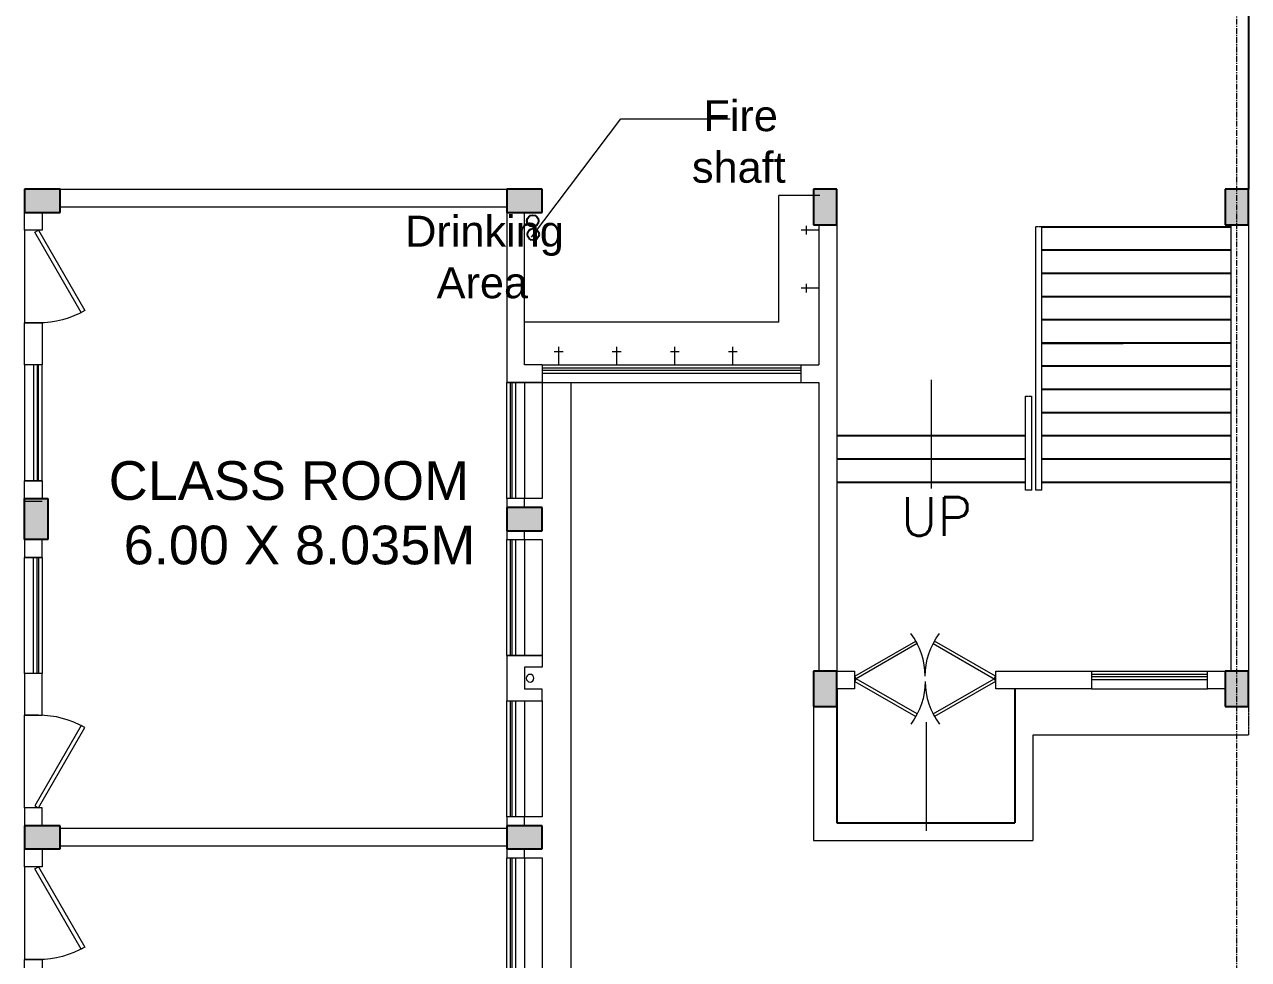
# Model space of a CAD drawing. Header units: inches. Extents: x 719368 to 6315912, y -2624014 to 446967.
# Drawn here: x 5462765 to 5478580, y -2000061 to -1987972 of the extents above; entities that cross this region are included whole.
import ezdxf
from ezdxf.lldxf.tags import DXFTag

# ---------------------------------------------------------------- set-up
doc = ezdxf.new("R2010")
doc.units = ezdxf.units.IN
doc.header["$LTSCALE"] = 20
doc.header["$MEASUREMENT"] = 0
for name, pattern in [('CENTER', [2, 1.25, -0.25, 0.25, -0.25]), ('CENTER2', [1.125, 0.75, -0.125, 0.125, -0.125]), ('DASHED2', [0.375, 0.25, -0.125]), ('HIDDEN', [0.375, 0.25, -0.125])]:
    doc.linetypes.add(name, pattern=pattern)
doc.layers.get('0').update_dxf_attribs({"color": 51, "lineweight": 30})
for name, color, linetype in [('BL', 1, 'Continuous'), ('expension joint', 248, 'Continuous'), ('STAIRS', 1, 'Continuous')]:
    doc.layers.add(name, color=color, linetype=linetype)
for name, color, linetype, lineweight in [('CLL LEV.', 252, 'Continuous', 18), ('COLUMN', 2, 'Continuous', 25), ('DIM', 7, 'Continuous', 13), ('DOOR', 43, 'Continuous', 13), ('FIXTURE', 15, 'DASHDOT', 9), ('glass', 5, 'Continuous', 18), ('GRID', 202, 'CENTER', 5), ('PROJ.', 30, 'DASHED2', 13), ('Railing', 34, 'Continuous', 20), ('Text', 7, 'Continuous', 15), ('Ventilator', 6, 'DASHED', 20), ('WALL', 1, 'Continuous', 18), ('window', 71, 'Continuous', 18), ('Window-Wall', 7, 'Continuous', 20)]:
    doc.layers.add(name, color=color, linetype=linetype, lineweight=lineweight)
doc.styles.add('L120', font='simplex.shx', dxfattribs={"height": 1})
doc.styles.add('Tabrej', font='romans.shx')
tags = doc.linetypes.add('DASHDOT', pattern=[1, 0.5, -0.25, 0, -0.25]).pattern_tags.tags
tags[10:11] = [DXFTag(74, 4), DXFTag(75, 0), DXFTag(340, '0'), DXFTag(46, 1.0), DXFTag(50, 0.0), DXFTag(44, 0.0), DXFTag(45, 0.0)]
tags[8:9] = [DXFTag(74, 4), DXFTag(75, 0), DXFTag(340, '0'), DXFTag(46, 1.0), DXFTag(50, 0.0), DXFTag(44, 0.0), DXFTag(45, 0.0)]
tags[6:7] = [DXFTag(74, 4), DXFTag(75, 0), DXFTag(340, '0'), DXFTag(46, 1.0), DXFTag(50, 0.0), DXFTag(44, 0.0), DXFTag(45, 0.0)]
tags[4:5] = [DXFTag(74, 4), DXFTag(75, 0), DXFTag(340, '0'), DXFTag(46, 1.0), DXFTag(50, 0.0), DXFTag(44, 0.0), DXFTag(45, 0.0)]
tags = doc.linetypes.add('DASHED', pattern=[0.75, 0.5, -0.25]).pattern_tags.tags
tags[6:7] = [DXFTag(74, 4), DXFTag(75, 0), DXFTag(340, '0'), DXFTag(46, 1.0), DXFTag(50, 0.0), DXFTag(44, 0.0), DXFTag(45, 0.0)]
tags[4:5] = [DXFTag(74, 4), DXFTag(75, 0), DXFTag(340, '0'), DXFTag(46, 1.0), DXFTag(50, 0.0), DXFTag(44, 0.0), DXFTag(45, 0.0)]
doc.dimstyles.new('Current Dim style', dxfattribs={"dimscale": 0.3, "dimtxt": 1.8, "dimasz": 1.199999999999999, "dimexe": 0.18, "dimexo": 1, "dimgap": 0.09, "dimtad": 0, "dimzin": 0, "dimdsep": 46, "dimtxsty": 'Tabrej', "dimcen": 0.09, "dimclrd": 256, "dimclre": 256, "dimclrt": 7, "dimadec": 0, "dimazin": 0, "dimtfac": 1, "dimtofl": 0, "dimtmove": 2, "dimatfit": 3, "dimfxl": 0, "dimtolj": 1, "dimtzin": 0, "dimlwd": -1, "dimlwe": -1, "dimarcsym": 0})
doc.dimstyles.new('DIM', dxfattribs={"dimtxt": 0.8, "dimasz": 0.4, "dimexe": 0.18, "dimexo": 0.0625, "dimgap": 0.1, "dimtad": 0, "dimdec": 3, "dimzin": 0, "dimdsep": 46, "dimtxsty": 'Tabrej', "dimcen": 0, "dimclrd": 251, "dimclre": 256, "dimclrt": 7, "dimadec": 0, "dimazin": 0, "dimtfac": 1, "dimtdec": 3, "dimtofl": 0, "dimtmove": 0, "dimatfit": 3, "dimfxl": 0, "dimtolj": 1, "dimtzin": 0, "dimlwd": -1, "dimlwe": -1, "dimarcsym": 0})

# ---------------------------------------------------------------- blocks, each defined once
blk = doc.blocks.new('1.5 M Window')
at = {"layer": 'CLL LEV.'}
for p, q in [((-0.2299999999995634, 0), (-0.4599999999991269, 0)), ((-0.4599999999991269, 0), (-0.4599999999991269, -1.5)), ((-0.4599999999991269, -1.5), (-0.2299999999995634, -1.5))]:
    blk.add_line(p, q, dxfattribs=at)
at = {"layer": 'window'}
for p, q in [((-0.0650000000005093, 0), (-0.0650000000005093, -1.5)), ((-0.0499999999992724, -1.5), (-0.0499999999992724, 0))]:
    blk.add_line(p, q, dxfattribs=at)
at = {"layer": 'Window-Wall'}
for p, q in [((0, 0), (-0.2299999999995634, 0)), ((-0.2299999999995634, 0), (-0.2299999999995634, -1.5)), ((-0.1149999999997817, 0), (-0.1149999999997817, -1.5)), ((0, -1.5), (0, 0)), ((-0.2299999999995634, -1.5), (0, -1.5))]:
    blk.add_line(p, q, dxfattribs=at)
blk = doc.blocks.new('VENTILATOR')
at = {"layer": 'Ventilator', "ltscale": 0.02}
for p, q in [((-0.180000000000291, -1.5), (-0.180000000000291, 0)), ((-0.1649999999990541, 0), (-0.1649999999990541, -1.5))]:
    blk.add_line(p, q, dxfattribs=at)
at = {"layer": 'Window-Wall'}
for p, q in [((-0.2299999999995634, 0), (0, 0)), ((-0.2299999999995634, -1.5), (-0.2299999999995634, 0)), ((-0.1149999999997817, 0), (-0.1149999999997817, -1.5)), ((0, 0), (0, -1.5)), ((-0.2299999999995634, -1.5), (0, -1.5))]:
    blk.add_line(p, q, dxfattribs=at)
blk = doc.blocks.new('C3')
at = {"layer": 'COLUMN'}
h = blk.add_hatch(color=7, dxfattribs=at)
h.dxf.hatch_style = 1
h.paths.add_polyline_path([(0.2999999999992724, 0), (0, 0), (0, -0.5299999999999727), (0.2999999999992724, -0.5299999999999727)])
for p, q in [((0, 0), (0, -0.5299999999999727)), ((0.2999999999992724, 0), (0, 0)), ((0.2999999999992724, -0.5299999999999727), (0.2999999999992724, 0)), ((0, -0.5299999999999727), (0.2999999999992724, -0.5299999999999727))]:
    blk.add_line(p, q, dxfattribs=at)
blk = doc.blocks.new('New Shaft')
at = {"layer": 'FIXTURE'}
blk.add_circle((0.3274999999975989, -0.3024592772420078), 0.05, dxfattribs=at)
at = {"layer": 'WALL'}
for p, q in [((0.0349999999925785, 0), (0.6199999999971624, 0)), ((0.0349999999907595, -4.547e-13), (0.0349999999907595, -0.4599999999995817)), ((0.6199999999971624, -8.527e-13), (0.6199999999953434, -0.4600000000008322)), ((0.1849999999903957, -0.4600000000000364), (0.1849999999903957, -0.2300000000000182)), ((0.1849999999903957, -0.2299999999991655), (0.4699999999993452, -0.2299999999991087)), ((0.4699999999993452, -0.4599999999999796), (0.4699999999993452, -0.2299999999999613)), ((0.0349999999907595, -0.4599999999991269), (0.1849999999922147, -0.4599999999991269)), ((0.6199999999989814, -0.4599999999999796), (0.4699999999975262, -0.4599999999999796))]:
    blk.add_line(p, q, dxfattribs=at)
blk = doc.blocks.new('*U81')
for p, q in [((0, 0), (0, 5.999999999999999)), ((40, -1.474376176702208e-14), (40, 5.999999999999984))]:
    blk.add_line(p, q)
blk.add_lwpolyline([(0, 8.881784197001252e-16), (34.64101615137753, -20.00000000000001), (35.51601615137753, -18.48445554337724), (0.875, 1.515544456622766)], close=True)
blk.add_arc((0, 0), 40, 330.0000000000001, 359.9999999999999)
blk = doc.blocks.new('New Doors')
at = {"layer": 'DOOR'}
blk.add_line((0, 0.1799072477216317), (1.199381651477543, 0.1799072477216312), dxfattribs=at)
at = {"layer": 'DOOR', "xscale": 0.0299845412869386, "yscale": 0.0299845412869386, "zscale": 0.0299845412869386}
blk.add_blockref('*U81', (0, 0), dxfattribs=at)
blk = doc.blocks.new('A$C65A3360F')
at = {"layer": 'FIXTURE', "linetype": 'CENTER2'}
for p, q in [((0, 0), (-0.2300000000013824, 0)), ((0, 0), (-0.2300000000013824, 0)), ((-0.1661619757305743, 0.05743408734088007), (-0.1661619757305743, 0)), ((-0.1661619757305743, 0.05743408734088007), (-0.1661619757305743, 0)), ((-0.1661619757305743, 0), (-0.1661619757305743, -0.05743408733906108)), ((-0.1661619757305743, 0), (-0.1661619757305743, -0.05743408733906108))]:
    blk.add_line(p, q, dxfattribs=at)
blk = doc.blocks.new('Door - Left Hung 36 in.')
blk.add_lwpolyline([(0.75, -1.299038105676658), (0, 0), (31.17691453623981, 18), (31.92691453623981, 16.70096189432334)], close=True)
blk.add_arc((0, 0), 36, 0, 37.31012676492508)
blk = doc.blocks.new('CU')
at = {"layer": 'WALL', "linetype": 'CENTER2'}
h = blk.add_hatch(color=256, dxfattribs=at)
h.dxf.hatch_style = 1
h.paths.add_polyline_path([(0, 0.0350000000000001), (0, -0.2650000000000004), (0.4600000000000364, -0.2650000000000004), (0.4600000000000364, 0.035)])
at = {"layer": 'COLUMN', "linetype": 'CENTER2'}
blk.add_lwpolyline([(0, 0.0350000000000001), (0, -0.2650000000000004), (0.4600000000000364, -0.2650000000000004), (0.4600000000000364, 0.035), (0, 0.0350000000000001)], dxfattribs=at)

msp = doc.modelspace()

# ---------------------------------------------------------------- linework, layer by layer
at = {"layer": 'BL'}
for centre in [(5469332.430859797, -1990511.901422391), (5469337.710680851, -1990685.967794094)]:
    msp.add_circle(centre, 75, dxfattribs=at)
at = {"layer": 'expension joint'}
msp.add_line((5478579.950279774, -1986751.786329382), (5478579.950279774, -1990101.786329381), dxfattribs=at)
at = {"layer": 'FIXTURE'}
for p, q in [((5473039.948815398, -1990184.212185549), (5472509.948815389, -1990184.212185549)), ((5472509.948815389, -1991819.21218553), (5472509.948815389, -1990184.625339425)), ((5472509.948815387, -1991819.21218553), (5469224.948815389, -1991819.21218553))]:
    msp.add_line(p, q, dxfattribs=at)
at = {"layer": 'glass', "lineweight": 5}
for p, q in [((5469454.948815388, -1992411.786273564), (5472799.94881539, -1992411.786273565)), ((5472799.94881539, -1992446.786273565), (5469454.948815388, -1992446.786273565)), ((5476549.950279778, -1996371.740971133), (5478049.950279778, -1996371.740971134)), ((5478049.950279778, -1996406.740971133), (5476549.950279778, -1996406.740971133))]:
    msp.add_line(p, q, dxfattribs=at)
at = {"layer": 'GRID', "color": 190, "ltscale": 3}
msp.add_line((5478429.950280096, -2014013.190464845), (5478429.950280096, -1965470.859393468), dxfattribs=at)
at = {"layer": 'PROJ.'}
for p, q in [((5469224.94881539, -1992601.786273763), (5469824.94881539, -1992601.786273763)), ((5469824.94881539, -1992601.786273763), (5469824.94881539, -2006561.786273749)), ((5472959.950279753, -1996791.741014161), (5472959.950279753, -1998521.741014161)), ((5475791.949813758, -1997161.763650255), (5475791.949813758, -1998521.741014161)), ((5478579.95027978, -1997161.763650255), (5475791.949813758, -1997161.763650255)), ((5472959.950279753, -1998521.741014161), (5475791.949813758, -1998521.741014161))]:
    msp.add_line(p, q, dxfattribs=at)
at = {"layer": 'PROJ.', "ltscale": 0.02}
msp.add_line((5478579.950279777, -1996791.740971133), (5478579.95027978, -1997161.763650255), dxfattribs=at)
at = {"layer": 'Railing', "linetype": 'DASHED'}
for p, q in [((5475829.950279789, -1992416.745069312), (5475829.950279778, -1990583.786169634)), ((5475909.950279787, -1992416.745069314), (5475909.950279787, -1990583.786169634)), ((5475829.950279774, -1993991.740971133), (5475829.950279787, -1992416.745069313)), ((5475909.950279774, -1993991.740971133), (5475909.950279787, -1992416.745069314)), ((5475699.950279775, -1993991.740971133), (5475699.950279775, -1992777.235355888)), ((5475779.950279775, -1993991.740971133), (5475779.950279775, -1992777.235355888)), ((5475779.950279775, -1993991.740971133), (5475699.950279775, -1993991.740971133)), ((5475909.950279774, -1993991.740971133), (5475829.950279774, -1993991.740971133))]:
    msp.add_line(p, q, dxfattribs=at)
at = {"layer": 'Railing', "linetype": 'HIDDEN', "ltscale": 0.01}
for p, q in [((5475829.950279778, -1990583.786169634), (5475909.950279787, -1990583.786169634)), ((5475699.950279775, -1992777.235355888), (5475779.950279775, -1992777.235355888))]:
    msp.add_line(p, q, dxfattribs=at)
at = {"layer": 'STAIRS'}
for p, q in [((5478349.950279777, -1990591.740971132), (5475909.950279776, -1990591.740971132)), ((5478349.950279777, -1990891.740971132), (5475909.950279776, -1990891.740971132)), ((5478349.950279777, -1991191.740971132), (5475909.950279776, -1991191.740971132)), ((5478349.950279777, -1991491.740971132), (5475909.950279776, -1991491.740971132)), ((5478349.950279777, -1991791.740971132), (5475909.950279776, -1991791.740971132)), ((5478349.950279777, -1992091.740971132), (5475909.950279776, -1992091.740971132)), ((5475909.950279776, -1992091.740971132), (5476960.053697947, -1992091.740971132)), ((5478349.950279777, -1992391.740971132), (5475909.950279776, -1992391.740971132)), ((5478349.950279777, -1992691.740971132), (5475909.950279776, -1992691.740971132)), ((5478349.950279777, -1992991.740971131), (5475909.950279776, -1992991.740971131)), ((5475699.950279775, -1993291.740971133), (5473259.950279764, -1993291.740971133)), ((5478349.950279777, -1993291.740971132), (5475909.950279776, -1993291.740971132)), ((5475699.950279775, -1993591.740971133), (5473259.950279764, -1993591.740971133)), ((5478349.950279777, -1993591.740971132), (5475909.950279776, -1993591.740971132)), ((5475699.950279775, -1993891.740971133), (5473259.950279764, -1993891.740971133)), ((5478349.950279777, -1993891.740971132), (5475909.950279776, -1993891.740971132)), ((5473259.950279753, -1996561.740971131), (5473259.950279753, -1998291.741014161)), ((5475561.949813757, -1996561.740971168), (5475561.949813757, -1998291.741014161)), ((5473259.950279753, -1998291.741014161), (5475561.949813757, -1998291.741014161))]:
    msp.add_line(p, q, dxfattribs=at)
at = {"layer": 'WALL'}
for p, q in [((5463224.948815389, -1990101.786329382), (5468994.948815389, -1990101.786329382)), ((5463224.948815389, -1990331.786329382), (5468994.948815389, -1990331.786329382)), ((5469224.948815389, -1990401.786329382), (5468994.948815389, -1990401.786329382)), ((5468994.948815389, -1990401.786329382), (5468994.948815389, -1992601.786273763)), ((5473029.95027975, -1990561.786329382), (5473029.950279746, -1992371.786273565)), ((5473259.950279749, -1990561.786329382), (5473259.950279751, -1996331.740971133)), ((5478349.950279777, -1990561.786329381), (5478349.950279777, -1996331.740971133)), ((5478579.950279774, -1990561.786329381), (5478579.950279776, -1996331.740971133)), ((5469454.948815388, -1992371.786273564), (5469224.948815389, -1992371.786273564)), ((5469454.948815388, -1992371.786273564), (5469454.94881539, -1992601.786273564)), ((5472799.94881539, -1992371.786273565), (5473029.948815389, -1992371.786273565)), ((5472799.94881539, -1992601.786273565), (5472799.94881539, -1992371.786273565)), ((5469454.94881539, -1992601.786273763), (5468994.948815389, -1992601.786273763)), ((5472799.94881539, -1992601.786273565), (5473029.950279752, -1992601.786273565)), ((5473029.950279744, -1992601.786273565), (5473029.950279741, -1996331.740971133)), ((5462764.971494513, -1994136.786273749), (5462994.971494513, -1994136.786273749)), ((5468994.948815389, -1998366.786329382), (5463224.948815389, -1998366.786329382)), ((5468994.948815389, -1998596.786329382), (5463224.948815389, -1998596.786329382))]:
    msp.add_line(p, q, dxfattribs=at)
for points in [[(5462764.94881539, -1990401.786329382), (5462994.948815389, -1990401.786329382), (5462994.948815389, -1990631.786329382), (5462764.94881539, -1990631.786329382), (5462764.94881539, -1990401.786329382)], [(5469224.948815389, -1992371.786273564), (5469224.948815389, -1990401.786329382)], [(5462764.948815388, -1993871.786329382), (5462994.948815387, -1993871.786329382), (5462994.948815387, -1994101.786329382), (5462764.948815388, -1994101.786329382), (5462764.948815388, -1993871.786329382)], [(5469224.94881539, -1994101.786273763), (5468994.94881539, -1994101.786273763), (5468994.94881539, -1994216.786273765), (5469224.94881539, -1994216.786273765), (5469224.94881539, -1994101.786273763)], [(5469224.948815389, -1994516.786329382), (5468994.948815389, -1994516.786329382), (5468994.948815389, -1994631.786329385), (5469224.948815389, -1994631.786329385), (5469224.948815389, -1994516.786329382)], [(5462764.948815388, -1994861.786329382), (5462994.948815387, -1994861.786329382), (5462994.948815387, -1994631.786329383), (5462764.948815388, -1994631.786329383), (5462764.948815388, -1994861.786329382)], [(5473259.950279753, -1996331.740971133), (5473489.950279753, -1996331.740971133), (5473489.950279753, -1996561.740971133), (5473259.950279753, -1996561.740971133), (5473259.950279753, -1996331.740971133)], [(5478049.950279778, -1996331.740971133), (5478279.950279777, -1996331.740971133), (5478279.950279777, -1996561.740971133), (5478049.950279778, -1996561.740971133), (5478049.950279778, -1996331.740971133)], [(5462764.94881539, -1998331.786329382), (5462994.948815389, -1998331.786329382), (5462994.948815389, -1998101.786329383), (5462764.94881539, -1998101.786329383), (5462764.94881539, -1998331.786329382)], [(5469224.94881539, -1998216.786273763), (5468994.94881539, -1998216.786273763), (5468994.94881539, -1998331.786273765), (5469224.94881539, -1998331.786273765), (5469224.94881539, -1998216.786273763)], [(5469224.971494512, -1998216.786273747), (5468994.971494513, -1998216.786273747), (5468994.971494513, -1998331.786273749), (5469224.971494512, -1998331.786273749), (5469224.971494512, -1998216.786273747)], [(5462764.94881539, -1998631.786329383), (5462994.948815389, -1998631.786329383), (5462994.948815389, -1998861.786329382), (5462764.94881539, -1998861.786329382), (5462764.94881539, -1998631.786329383)], [(5469224.948815389, -1998631.786329383), (5468994.948815389, -1998631.786329383), (5468994.948815389, -1998746.786329384), (5469224.948815389, -1998746.786329384), (5469224.948815389, -1998631.786329383)]]:
    msp.add_lwpolyline(points, dxfattribs=at)
for points in [[(5462764.754422895, -1991831.16798086), (5462994.948815387, -1991831.16798086), (5462994.948815387, -1992371.786329382), (5462764.754422895, -1992371.786329382)], [(5475314.333343865, -1996331.740971132), (5476549.950279778, -1996331.740971132), (5476549.950279778, -1996561.740971133), (5475314.333343865, -1996561.740971133)], [(5462764.754422895, -1996902.404677905), (5462994.948815387, -1996902.404677905), (5462994.948815387, -1996361.786329382), (5462764.754422895, -1996361.786329382)], [(5462764.754422895, -2000061.16798086), (5462994.948815387, -2000061.16798086), (5462994.948815387, -2000601.786329383), (5462764.754422895, -2000601.786329383)]]:
    msp.add_lwpolyline(points, close=True, dxfattribs=at)
at = {"layer": 'Window-Wall', "lineweight": 15}
for p, q in [((5469454.948815388, -1992371.786273564), (5472799.94881539, -1992371.786273565)), ((5472799.94881539, -1992486.786273565), (5469454.948815388, -1992486.786273565)), ((5469454.948815388, -1992601.786273564), (5472799.94881539, -1992601.786273565)), ((5476549.950279778, -1996331.740971133), (5478049.950279778, -1996331.740971133)), ((5476549.950279778, -1996331.740971133), (5476549.950279778, -1996561.740971133)), ((5478049.950279778, -1996446.740971133), (5476549.950279778, -1996446.740971133)), ((5476549.950279778, -1996561.740971133), (5478049.950279778, -1996561.740971133))]:
    msp.add_line(p, q, dxfattribs=at)

# ---------------------------------------------------------------- block references
at = {"layer": 'COLUMN', "linetype": 'CENTER2', "xscale": 1000, "yscale": 1000, "zscale": 1000}
for p in [(5462764.94881539, -1990136.786329382), (5468994.948815389, -1990136.786329382), (5468994.948815389, -1994251.786329382), (5462764.94881539, -1998366.786329382), (5468994.948815389, -1998366.786329382)]:
    msp.add_blockref('CU', p, dxfattribs=at)
at = {"layer": 'COLUMN', "linetype": 'CENTER2', "xscale": 1000, "yscale": 1000, "zscale": 1000, "rotation": 270}
for p in [(5473224.95027975, -1990101.786329382), (5478544.950279775, -1990101.786329381), (5473224.950279753, -1996331.740971133), (5478544.950279777, -1996331.740971133)]:
    msp.add_blockref('CU', p, dxfattribs=at)
at = {"layer": 'COLUMN', "color": 5, "xscale": -1000, "yscale": 1000, "zscale": 1000}
msp.add_blockref('C3', (5463064.948815389, -1994101.786329382), dxfattribs=at)
at = {"layer": 'DOOR', "extrusion": (0, 0, -1), "xscale": -25.27777777146548, "yscale": 25.27777777146548, "zscale": -25.27777777140727}
msp.add_blockref('Door - Left Hung 36 in.', (-5473491.593476918, -1996398.953154274), dxfattribs=at)
at = {"layer": 'DOOR', "xscale": -25.27777777146548, "yscale": 25.27777777146548, "zscale": 25.2777777714073}
msp.add_blockref('Door - Left Hung 36 in.', (5475311.593476918, -1996398.953154276), dxfattribs=at)
at = {"layer": 'DOOR', "xscale": -25.27777777146548, "yscale": 25.27777777146548, "zscale": 25.2777777714073, "rotation": 180}
msp.add_blockref('Door - Left Hung 36 in.', (5473491.593476918, -1996464.6267474), dxfattribs=at)
at = {"layer": 'DOOR', "extrusion": (0, 0, -1), "xscale": -25.27777777146548, "yscale": 25.27777777146548, "zscale": -25.27777777140727, "rotation": 180}
msp.add_blockref('Door - Left Hung 36 in.', (-5475311.593476918, -1996464.6267474), dxfattribs=at)
at = {"layer": 'FIXTURE', "xscale": 1000, "yscale": 1000, "zscale": 1000}
for p in [(5473029.95027975, -1990631.786329382), (5473029.95027975, -1991381.786329382)]:
    msp.add_blockref('A$C65A3360F', p, dxfattribs=at)
at = {"layer": 'FIXTURE', "xscale": 1000, "yscale": 1000, "zscale": 1000, "rotation": 270}
for p in [(5469667.427767507, -1992371.786273564), (5470417.427767507, -1992371.786273564), (5471167.427767507, -1992371.786266237), (5471917.427767505, -1992371.786266237)]:
    msp.add_blockref('A$C65A3360F', p, dxfattribs=at)
at = {"layer": 'WALL', "yscale": 1000, "zscale": 1000}
for name, p, xscale, rotation in [('New Doors', (5462944.661670618, -1990631.786329382), -1000, 90), ('VENTILATOR', (5462764.948815388, -1996361.786329382), 1000, 180), ('New Shaft', (5468994.948815389, -1996096.786273752), -1000, 90), ('New Doors', (5462944.661670618, -1998101.786329383), 1000, 90), ('New Doors', (5462944.661670618, -1998861.786329382), -1000, 90)]:
    msp.add_blockref(name, p, dxfattribs=dict(at, xscale=xscale, rotation=rotation))
at = {"layer": 'WALL', "xscale": -1000, "yscale": 1000, "zscale": 1000}
for name, p in [('VENTILATOR', (5462764.948815388, -1992371.786329382)), ('1.5 M Window', (5468994.948815389, -1992601.786273763)), ('1.5 M Window', (5468994.948815389, -1994631.786273742)), ('1.5 M Window', (5468994.948815389, -1996716.786273763)), ('1.5 M Window', (5468994.948815389, -1998746.786273743))]:
    msp.add_blockref(name, p, dxfattribs=at)

# ---------------------------------------------------------------- texts
at = {"layer": 'Text', "lineweight": 30, "char_height": 400, "attachment_point": 1, "style": 'L120'}
for s, width, insert in [('\\pi-445.43;{\\fArial|b0|i0|c0|p34;Fire \\P\\pi-593.86;shaft}', 2.454923515702831, (5471982.613675878, -1988951.604501131)), ('\\pi-982.36;{\\fArial|b0|i0|c0|p34;Drinking\\P\\pi-576.08;Area}', 4.450522676046603, (5468666.500842886, -1990444.692740681))]:
    msp.add_mtext_dynamic_manual_height_columns(s, width=width, gutter_width=5, heights=[0], dxfattribs=dict(at, insert=insert))
at = {"layer": 'Text', "lineweight": 30, "char_height": 500, "attachment_point": 1, "style": 'L120'}
for s, insert, width in [('{\\fArial|b0|i0|c0|p34;CLASS ROOM\\P 6.00 X 8.035M}', (5463852.9151119, -1993618.329919302), 9930.815529674874), ('UP', (5474088.488620307, -1994084.139533585), 1001.447483652555)]:
    msp.add_mtext(s, dxfattribs=dict(at, insert=insert, width=width))

# ---------------------------------------------------------------- leaders
at = {"layer": 'DIM'}
msp.add_leader([(5469314.664517527, -1990720.50215892), (5470471.106379629, -1989191.270067909), (5471883.554088945, -1989191.270067909)], dimstyle='DIM', override={"dimgap": 0.1, "dimtad": 0, "dimarcsym": 1}, dxfattribs=at)
for points in [[(5474479.950279755, -1992566.087761547), (5474479.950279763, -1993970.762039828)], [(5474420.856509856, -1998395.531902833), (5474420.856509838, -1996990.857624552)]]:
    msp.add_leader(points, dimstyle='Current Dim style', dxfattribs=at)

doc.saveas('drawing.dxf')
